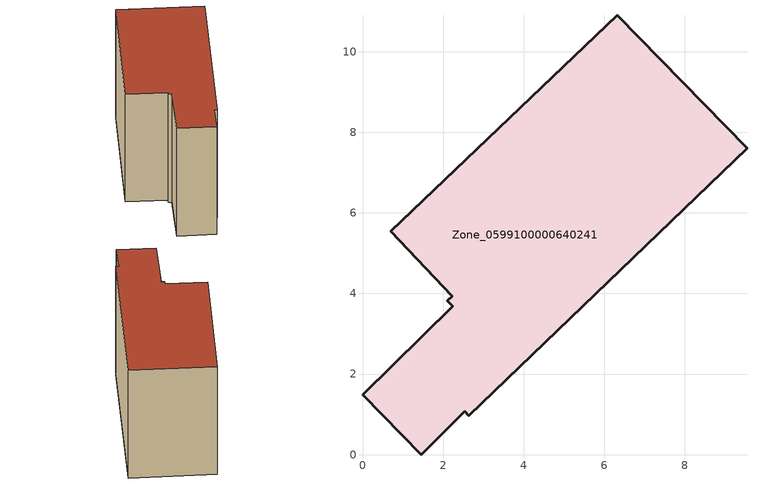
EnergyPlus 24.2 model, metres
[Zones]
Zone_0599100000640241
 floor ground (C_G): 0.7,5.54 6.32,10.9 9.54,7.6 2.64,0.96 2.54,1.07 1.46,0 0,1.49 2.24,3.68 2.11,3.81 2.23,3.93 z0
 wall outside (C_F): 2.64,0.96 9.54,7.6 6.32,10.9 0.7,5.54 2.23,3.93 2.11,3.81 2.24,3.68 0,1.49 1.46,0 2.54,1.07 2.64,0.96 z0:6.7
 roof outside (C_R): 6.32,10.9 0.7,5.54 2.23,3.93 2.11,3.81 2.24,3.68 0,1.49 1.46,0 2.54,1.07 2.64,0.96 9.54,7.6 z6.7
[BUILDING]
Pand.0599100000640241: North Axis=0; Terrain=City; Loads Convergence Tolerance Value=0.04; Temperature Convergence Tolerance Value=0.4; Solar Distribution=FullExterior; Maximum Number of Warmup Days=25; Minimum Number of Warmup Days=1
[Site:Location]
Rotterdam.The.Hague.AP_ZH_NLD Design_Conditions: Latitude=51.96; Longitude=4.45; Time Zone=1; Elevation=-4.5
[SITE:GROUNDTEMPERATURE:BUILDINGSURFACE]
18, 18, 18, 18, 18, 18, 18, 18, 18, 18, 18, 18
[MATERIAL] Thermal Absorptance=0.9; Solar Absorptance=0.7; Visible Absorptance=0.7
Name | Roughness | Thickness | Conductivity | Density | Specific Heat
G.TI.1946 | MediumSmooth | 0.15 | 1 | 540 | 1210
F.TI.1946 | Rough | 0.3 | 0.857143 | 1920 | 840
R.TI.1946 | MediumRough | 0.2 | 0.1 | 1500 | 1000
[CONSTRUCTION]
C_G: G.TI.1946
C_F: F.TI.1946
C_R: R.TI.1946
[ZONE]
Zone_0599100000640241: Type=1; Multiplier=1; Ceiling Height=Autocalculate; Volume=Autocalculate; Floor Area=autocalculate; Part of Total Floor Area=Yes
[ZONEINFILTRATION:DESIGNFLOWRATE]
Infil_Zone_0599100000640241: Zone or ZoneList or Space or SpaceList=Zone_0599100000640241; Schedule=AlwaysOn; Design Flow Rate Calculation Method=Flow/Area; Flow Rate per Floor Area=0.003; Constant Term Coefficient=1; Temperature Term Coefficient=0; Velocity Term Coefficient=0; Velocity Squared Term Coefficient=0
[HVACTEMPLATE:ZONE:IDEALLOADSAIRSYSTEM]
Zone_0599100000640241: Maximum Heating Supply Air Temperature=50; Minimum Cooling Supply Air Temperature=13; Maximum Heating Supply Air Humidity Ratio=0.0156; Minimum Cooling Supply Air Humidity Ratio=0.0077; Heating Limit=NoLimit; Cooling Limit=NoLimit; Dehumidification Control Type=ConstantSensibleHeatRatio; Cooling Sensible Heat Ratio=0.7; Dehumidification Setpoint=60; Humidification Control Type=None; Humidification Setpoint=30; Outdoor Air Method=None; Outdoor Air Flow Rate per Person=0.00944; Outdoor Air Flow Rate per Zone Floor Area=0; Outdoor Air Flow Rate per Zone=0; Demand Controlled Ventilation Type=None; Outdoor Air Economizer Type=NoEconomizer; Heat Recovery Type=None; Sensible Heat Recovery Effectiveness=0.7; Latent Heat Recovery Effectiveness=0.65
[ZONECONTROL:THERMOSTAT]
ThermostatControl_Zone_0599100000640241: Zone or ZoneList=Zone_0599100000640241; Control Type Schedule=DualSetpointControlType; Control 1=Thermostat_Zone_0599100000640241; Temperature Difference Between Cutout And Setpoint=0
[THERMOSTATSETPOINT:DUALSETPOINT]
Thermostat_Zone_0599100000640241: Heating Setpoint Temperature Schedule=HeatingSetpoint_Zone_0599100000640241; Cooling Setpoint Temperature Schedule=CoolingSetpoint_Zone_0599100000640241
[SCHEDULE:COMPACT]
HeatingSetpoint_Zone_0599100000640241: Through: 12/31, For: AllDays, Until: 24:00, 21
CoolingSetpoint_Zone_0599100000640241: Through: 12/31, For: AllDays, Until: 24:00, 24
DualSetpointControlType: Through: 12/31, For: AllDays, Until: 24:00, 4
AlwaysOn: Through: 12/31, For: AllDays, Until: 24:00, 1
